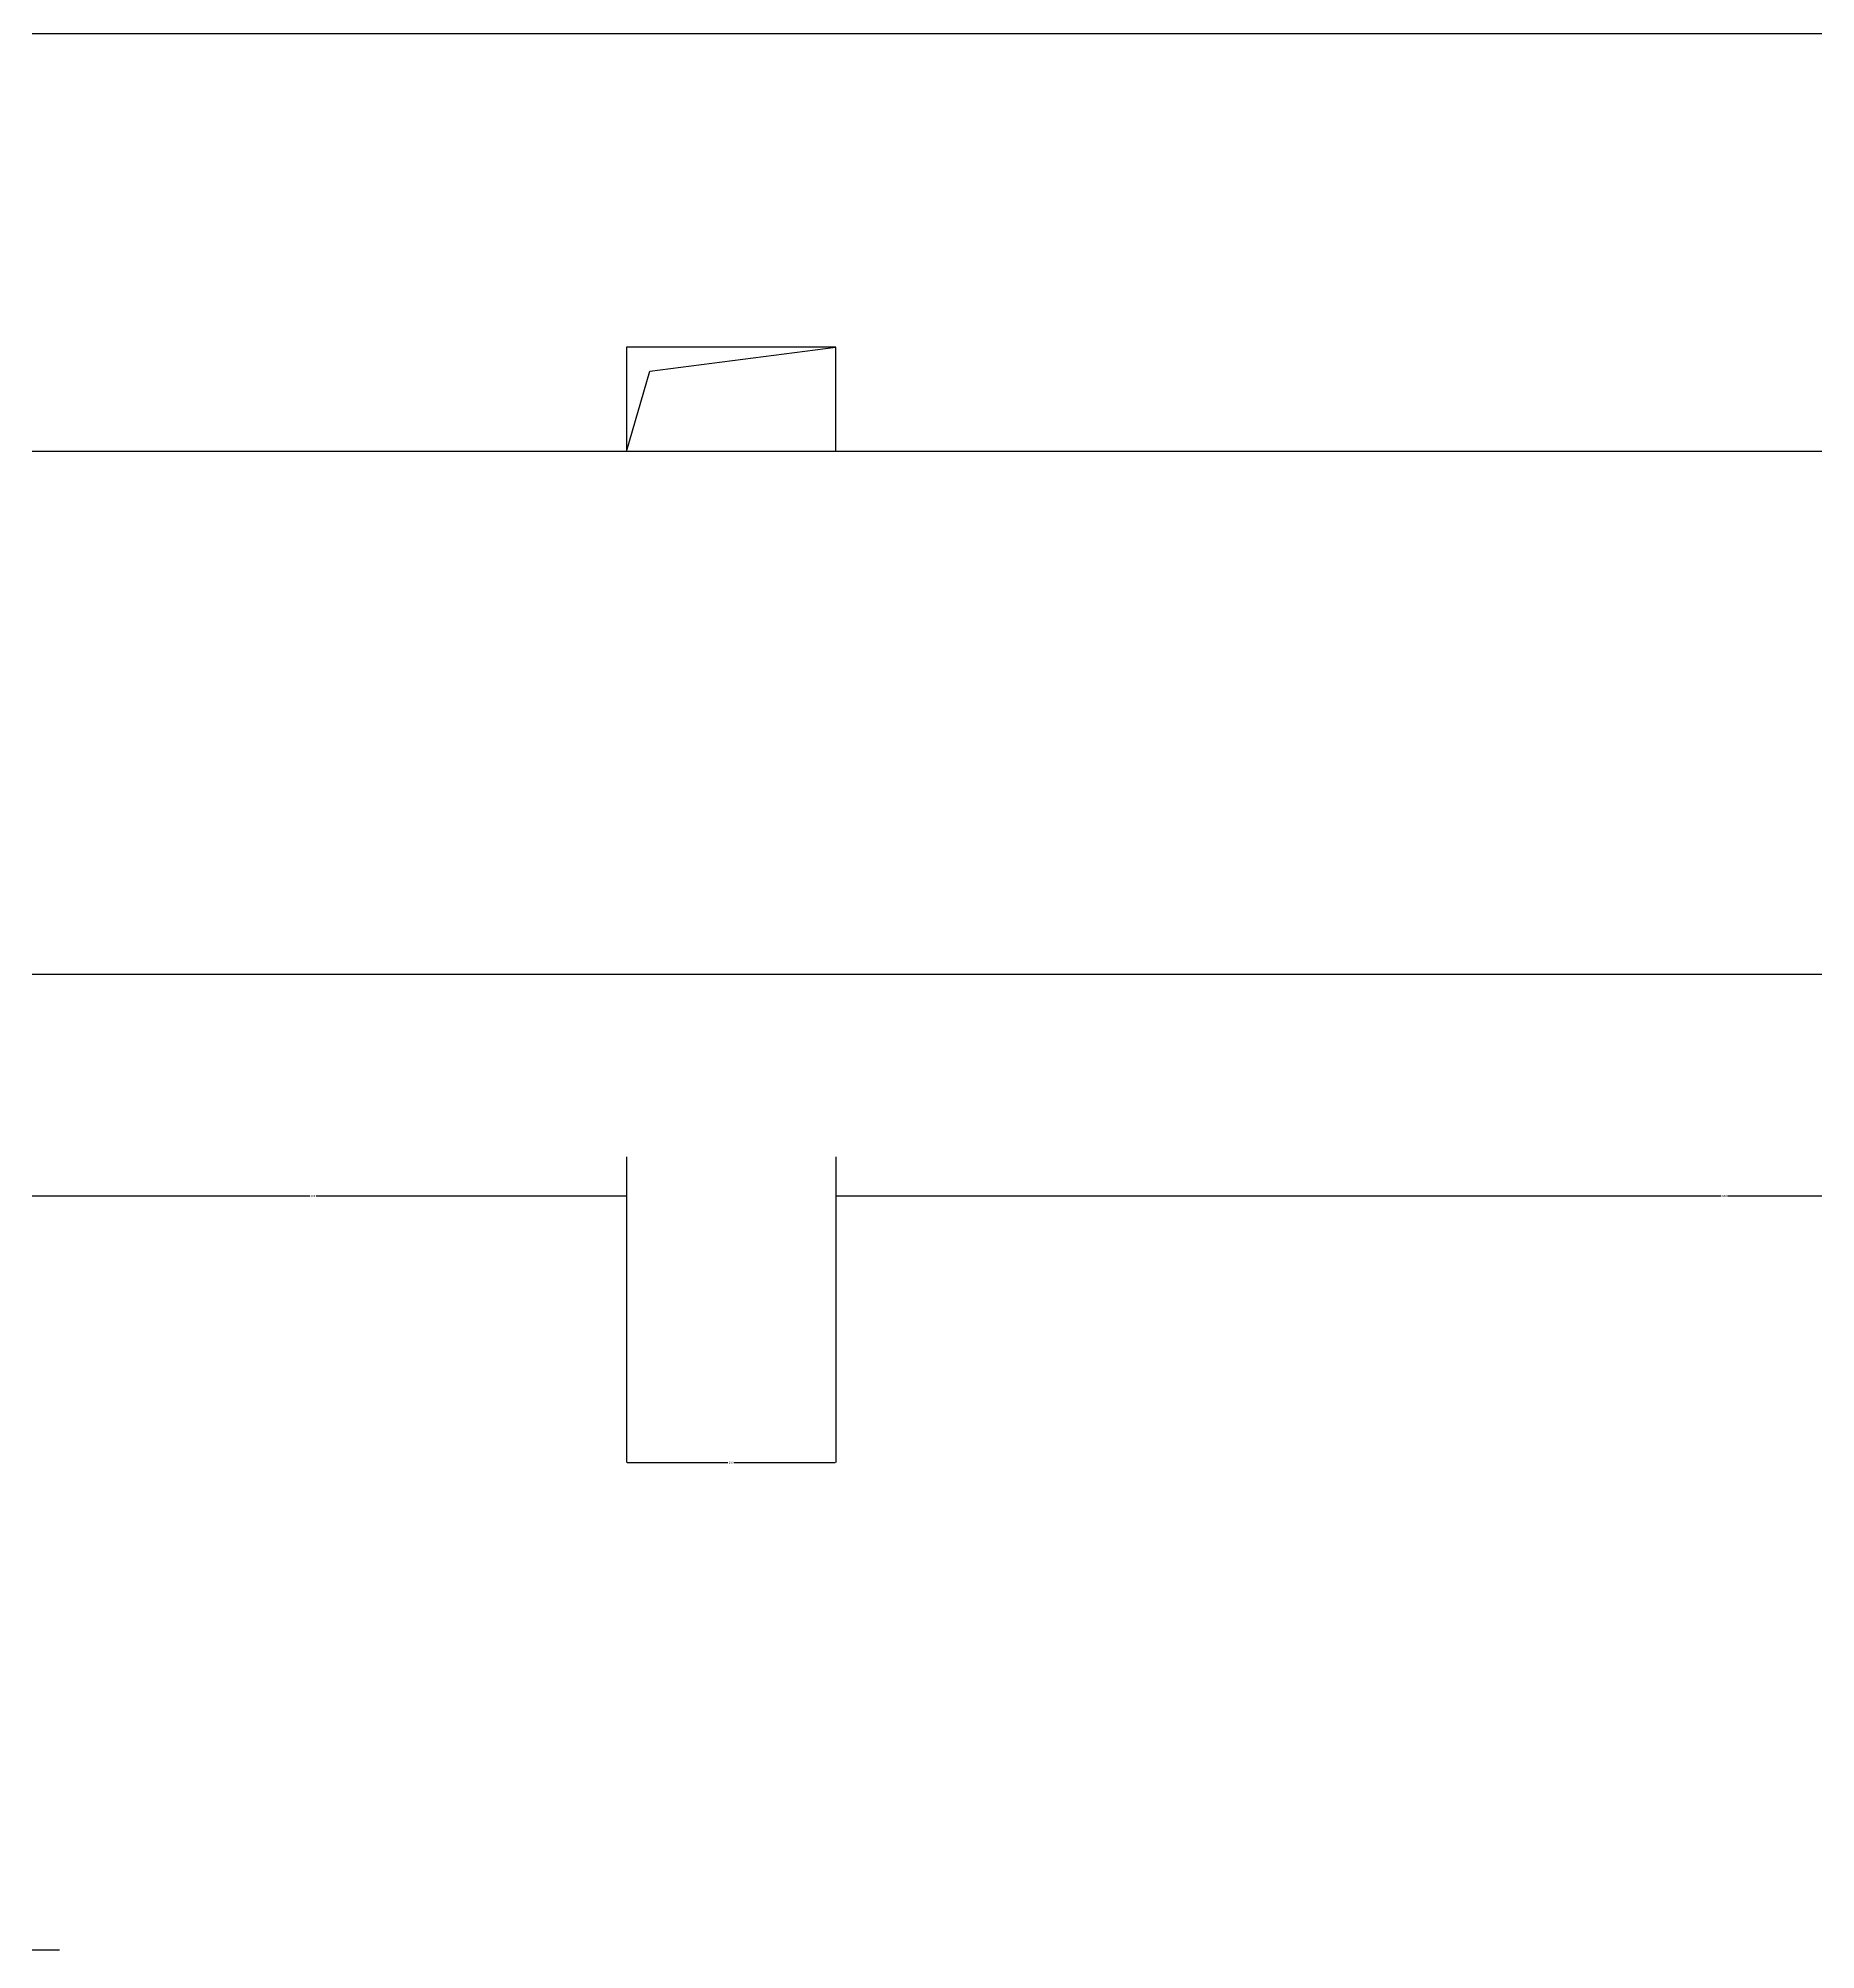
# Model space of a CAD drawing. Header units: metres. Extents: x 130 to 5274, y 4380 to 7132.
# Drawn here: x 2507 to 3357, y 4380 to 5294 of the extents above; entities that cross this region are included whole.
import ezdxf

# ---------------------------------------------------------------- set-up
doc = ezdxf.new("R2010")
doc.units = ezdxf.units.M
for name, color, linetype in [('2', 2, 'Continuous'), ('4', 4, 'Continuous'), ('7', 7, 'Continuous'), ('DIM', 3, 'Continuous'), ('TEXT', 3, 'Continuous')]:
    doc.layers.add(name, color=color, linetype=linetype)
doc.dimstyles.get("Standard").update_dxf_attribs({"dimtxt": 2.5, "dimasz": 2.5, "dimexe": 1.25, "dimexo": 0.625, "dimtad": 1, "dimcen": 2.5, "dimazin": 3, "dimtfac": 1, "dimtmove": 0, "dimatfit": 3})

# ---------------------------------------------------------------- blocks, each defined once
blk = doc.blocks.new('*D14')
for p, q in [((2888.37, 4758.97), (2888.37, 4740.29)), ((3738.37, 4758.97), (3738.37, 4740.29)), ((2888.62, 4740.29), (3311.87, 4740.29)), ((3314.87, 4740.29), (3738.12, 4740.29))]:
    blk.add_line(p, q)
at = {"layer": 'Defpoints'}
for p in [(2888.37, 4758.97), (3738.37, 4758.97), (2888.37, 4740.29)]:
    blk.add_point(p, dxfattribs=at)
at = {"layer": 'DIM', "insert": (3313.37, 4740.29), "char_height": 1, "attachment_point": 5}
blk.add_mtext('850', dxfattribs=at)
blk = doc.blocks.new('*D15')
for p, q in [((2788.37, 4758.97), (2788.37, 4740.29)), ((2488.37, 4695.29), (2488.37, 4740.29)), ((2488.62, 4740.29), (2636.87, 4740.29)), ((2639.87, 4740.29), (2788.12, 4740.29))]:
    blk.add_line(p, q)
at = {"layer": 'Defpoints'}
for p in [(2788.37, 4758.97), (2488.37, 4740.29), (2488.37, 4695.29)]:
    blk.add_point(p, dxfattribs=at)
at = {"layer": 'DIM', "insert": (2638.37, 4740.29), "char_height": 1, "attachment_point": 5}
blk.add_mtext('300', dxfattribs=at)
blk = doc.blocks.new('*D16')
for p, q in [((2788.37, 4758.97), (2788.37, 4612.79)), ((2888.37, 4758.97), (2888.37, 4612.79)), ((2788.62, 4612.79), (2836.87, 4612.79)), ((2839.87, 4612.79), (2888.12, 4612.79))]:
    blk.add_line(p, q)
at = {"layer": 'Defpoints'}
for p in [(2788.37, 4758.97), (2888.37, 4758.97), (2788.37, 4612.79)]:
    blk.add_point(p, dxfattribs=at)
at = {"layer": 'DIM', "insert": (2838.37, 4612.79), "char_height": 1, "attachment_point": 5}
blk.add_mtext('100', dxfattribs=at)

msp = doc.modelspace()

# ---------------------------------------------------------------- linework, layer by layer
at = {"layer": '2'}
msp.add_line((143.05, 4846.32), (4534.51, 4846.32), dxfattribs=at)
at = {"layer": '4'}
msp.add_lwpolyline([(538.37, 5296.32), (4370.81, 5296.32, -0.29), (4408.37, 5265.27), (4408.37, 5127.38, -0.29), (4370.81, 5096.32), (143.05, 5096.32)], format="xyb", dxfattribs=at)
at = {"layer": '7'}
msp.add_lwpolyline([(2888.37, 5096.32), (2888.37, 5146.32), (2788.37, 5146.32), (2788.37, 5096.32)], dxfattribs=at)
at = {"layer": 'DIM'}
msp.add_lwpolyline([(2788.37, 5096.32), (2799.43, 5134.83), (2888.37, 5146.32)], dxfattribs=at)
at = {"layer": 'TEXT'}
msp.add_line((2223.36, 4379.75), (2517.24, 4379.75), dxfattribs=at)

# ---------------------------------------------------------------- dimensions: what is measured, and where the dimension line sits
at = {"layer": 'DIM'}
for base, p1, p2, picture, middle in [((2488.37, 4740.29), (2488.37, 4695.29), (2788.37, 4758.97), '*D15', (2638.37, 4740.29)), ((2788.37, 4612.79), (2788.37, 4758.97), (2888.37, 4758.97), '*D16', (2838.37, 4612.79)), ((2888.37, 4740.29), (2888.37, 4758.97), (3738.37, 4758.97), '*D14', (3313.37, 4740.29))]:
    dim = msp.add_linear_dim(base=base, p1=p1, p2=p2, dimstyle='Standard', dxfattribs=at)
    dim.commit()
    dim.dimension.update_dxf_attribs({"geometry": picture, "text_midpoint": middle})

doc.saveas('drawing.dxf')
